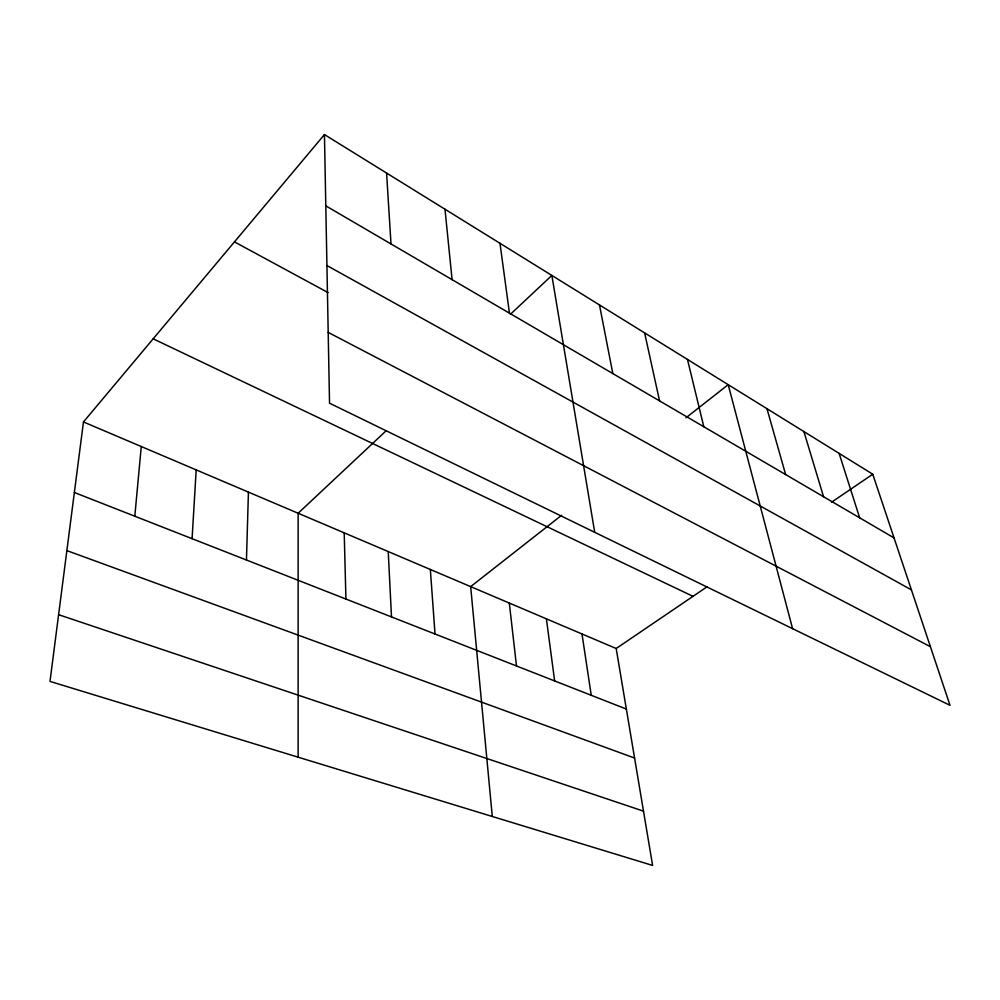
<?xml version="1.0" encoding="UTF-8"?>
<svg xmlns="http://www.w3.org/2000/svg" width="1000" height="1000" viewBox="0 0 1000 1000"><rect width="100%" height="100%" fill="white"/><g stroke="black" fill="none" stroke-linecap="round" stroke-linejoin="round"><path stroke-width="1.5" d="M298.125 757.188L298.15 513.25L386.075 430.838M246.462 560.025L248.425 492.1M192.087 538.688L196.188 469.888M134.8 516.213L141.275 446.538M83.462 421.95L50 681.413L652.613 865.438L616.188 648.512L83.462 421.95L324.45 134.562L872.763 474.225L950 705.312L329.538 403.2L324.45 134.562M510.4 314.3L551.862 275.438L594.712 532.325M561.587 515.312L470.662 586.625L492.287 816.488M685.95 417.812L728.2 384.675L792.588 628.675M616.188 648.512L707.125 586.75M831.6 502.188L872.763 474.225M58.6 614.688L643.5 811.15M66.862 550.612L634.587 758.05M74.362 492.5L626.362 709.075M153.175 338.812L693 596.337M328.2 332.4L930.413 646.7M234.45 241.887L328.075 292.6M326.925 265.538L911.425 589.888M325.8 205.85L894.05 537.913M839.125 453.387L859.65 517.812M803.9 431.562L823.55 496.725M766.963 408.688L785.638 474.562M687.475 359.45L703.812 426.75M644.625 332.9L659.55 400.887M599.487 304.938L612.825 373.587M581.987 633.962L591.25 695.3M499.988 243.3L509.45 313.175M546.388 618.825L554.65 680.938M509.312 603.062L516.487 665.962M444.988 209.225L452.088 279.65M430.337 569.475L435.025 634.012M386.587 173.05L391 243.95M388.225 551.562L391.5 616.925M344.212 532.837L345.925 599.05"/></g></svg>
